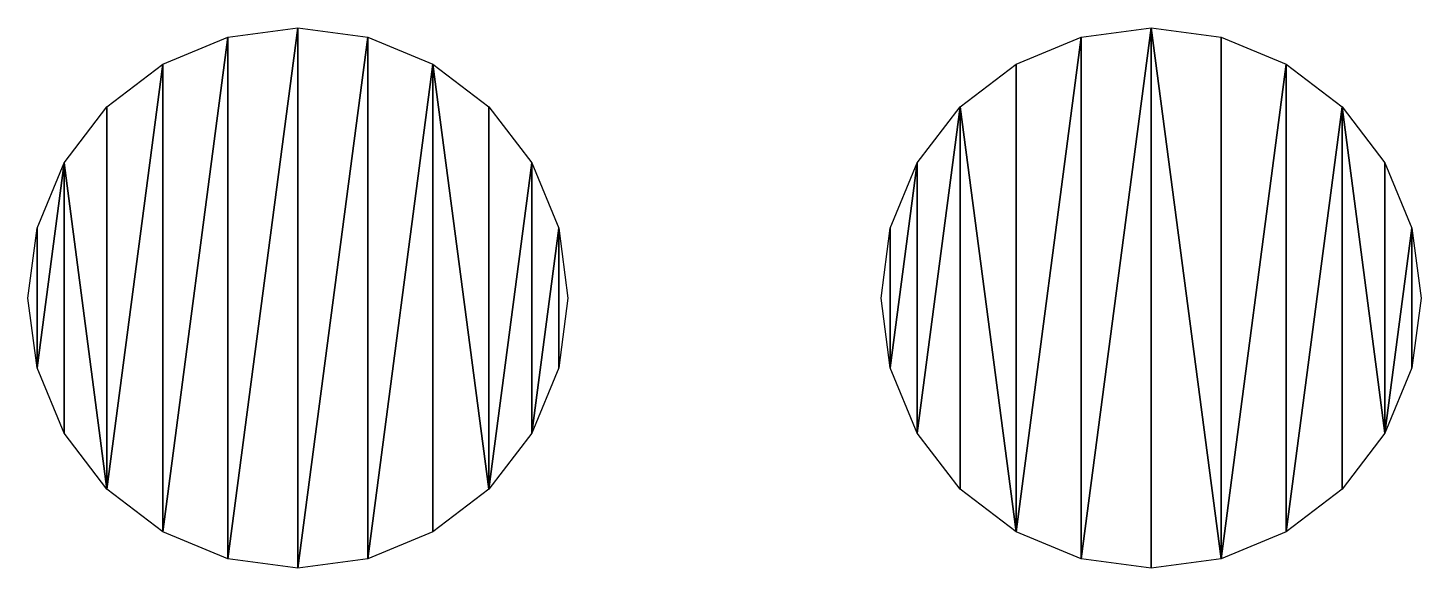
# Model space of a CAD drawing. Header units: metres. Extents: x -935 to 1842, y -1273 to 224.
# Drawn here: x 251.31 to 270.9, y 87.2 to 94.8 of the extents above; entities that cross this region are included whole.
import ezdxf

# ---------------------------------------------------------------- set-up
doc = ezdxf.new("R2010")
doc.units = ezdxf.units.M

msp = doc.modelspace()

# ---------------------------------------------------------------- meshes
at = {"layer": 'Group#8'}
mesh = msp.add_polyface(dxfattribs=at)
corners = [(251.435, 91.983), (251.435, 90.017), (251.305, 91), (251.814, 92.899), (251.814, 89.101), (252.418, 88.314), (252.418, 93.686), (253.204, 94.289), (253.204, 87.711), (254.12, 94.669), (254.12, 87.331), (255.103, 94.798), (255.103, 87.202), (256.087, 94.669), (256.087, 87.331), (257.003, 94.289), (257.003, 87.711), (257.789, 88.314), (257.789, 93.686), (258.393, 92.899), (258.393, 89.101), (258.772, 91.983), (258.772, 90.017), (258.902, 91)]
mesh.append_faces([[corners[k] for k in face] for face in [(0, 1, 2), (22, 21, 23)]], dxfattribs={"vtx0": -1})
mesh.append_faces([[corners[k] for k in face] for face in [(1, 3, 4), (4, 3, 5), (5, 7, 8), (8, 9, 10), (10, 11, 12), (12, 13, 14), (14, 15, 16), (16, 15, 17), (17, 19, 20), (20, 21, 22)]], dxfattribs={"vtx0": -1, "vtx1": -1})
mesh.append_faces([[corners[k] for k in face] for face in [(1, 0, 3), (5, 3, 6), (5, 6, 7), (8, 7, 9), (10, 9, 11), (12, 11, 13), (14, 13, 15), (17, 15, 18), (17, 18, 19), (20, 19, 21)]], dxfattribs={"vtx0": -1, "vtx2": -1})
mesh = msp.add_polyface(dxfattribs=at)
corners = [(263.435, 91.983), (263.435, 90.017), (263.305, 91), (263.814, 92.899), (263.814, 89.101), (264.418, 93.686), (264.418, 88.314), (265.204, 87.711), (265.204, 94.289), (266.12, 94.669), (266.12, 87.331), (267.103, 94.798), (267.103, 87.202), (268.087, 87.331), (268.087, 94.669), (269.003, 94.289), (269.003, 87.711), (269.789, 93.686), (269.789, 88.314), (270.393, 89.101), (270.393, 92.899), (270.772, 91.983), (270.772, 90.017), (270.902, 91)]
mesh.append_faces([[corners[k] for k in face] for face in [(0, 1, 2), (22, 21, 23)]], dxfattribs={"vtx0": -1})
mesh.append_faces([[corners[k] for k in face] for face in [(1, 3, 4), (4, 5, 6), (6, 5, 7), (7, 9, 10), (10, 11, 12), (12, 11, 13), (13, 15, 16), (16, 17, 18), (18, 17, 19), (19, 21, 22)]], dxfattribs={"vtx0": -1, "vtx1": -1})
mesh.append_faces([[corners[k] for k in face] for face in [(1, 0, 3), (4, 3, 5), (7, 5, 8), (7, 8, 9), (10, 9, 11), (13, 11, 14), (13, 14, 15), (16, 15, 17), (19, 17, 20), (19, 20, 21)]], dxfattribs={"vtx0": -1, "vtx2": -1})

doc.saveas('drawing.dxf')
